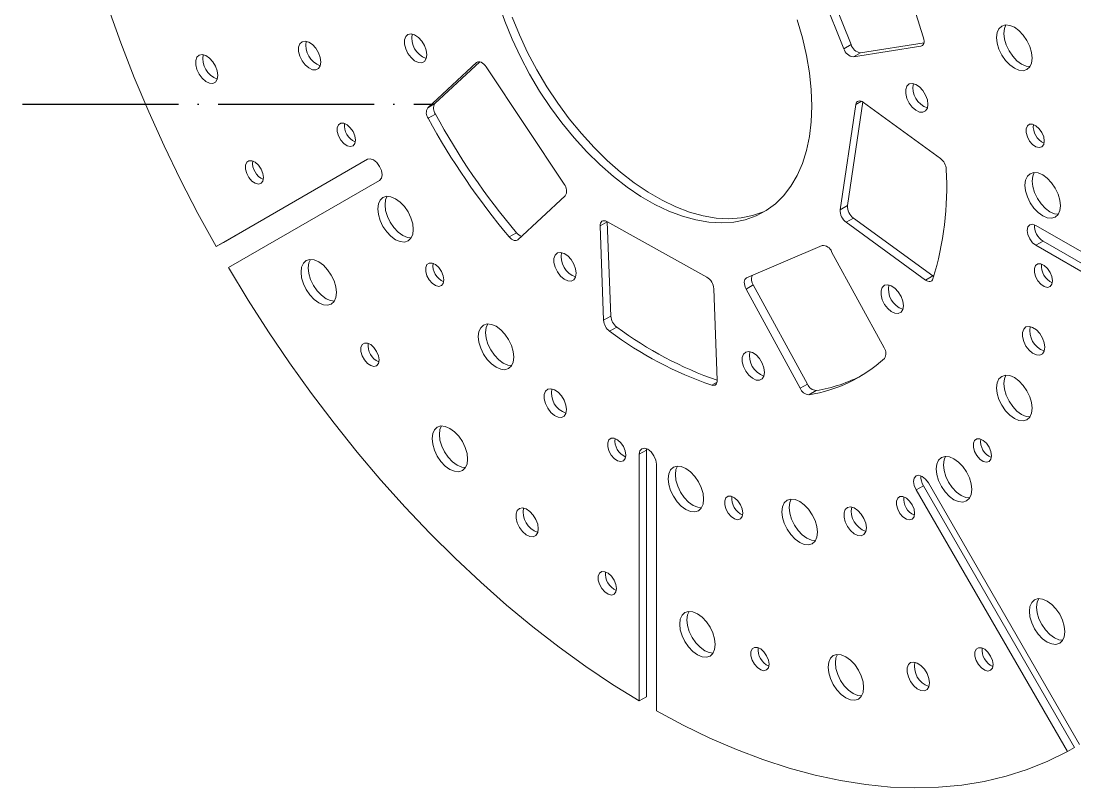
# Model space of a CAD drawing. Header units: millimetres. Extents: x 1404 to 2252, y 1260 to 1860.
# Drawn here: x 2007.9 to 2169.9, y 1504.6 to 1622.6 of the extents above; entities that cross this region are included whole.
import ezdxf

# ---------------------------------------------------------------- set-up
doc = ezdxf.new("R2010")
doc.units = ezdxf.units.MM
doc.linetypes.add('ACAD_ISO04W100', pattern=[30, 24, -3, 0, -3])
doc.layers.add('AM_4', color=1, linetype='ACAD_ISO04W100', lineweight=25)

msp = doc.modelspace()

# ---------------------------------------------------------------- linework, layer by layer
at = {"color": 7, "linetype": 'Continuous', "lineweight": 15}
for p, q in [((2126.472, 1638.137), (2134.414, 1618.344)), ((2127.586, 1638.78), (2135.527, 1618.987)), ((2134.414, 1618.344), (2135.527, 1618.987)), ((2135.892, 1617.091), (2146.271, 1618.734)), ((2137.006, 1617.734), (2146.745, 1619.276)), ((2137.006, 1617.734), (2135.892, 1617.091)), ((2077.934, 1616.207), (2070.442, 1609.258)), ((2078.479, 1616.323), (2071.556, 1609.901)), ((2091.408, 1597.482), (2079.441, 1615.544)), ((2070.442, 1609.258), (2071.556, 1609.901)), ((2136.245, 1609.742), (2133.863, 1593.573)), ((2137.324, 1610.154), (2134.977, 1594.216)), ((2149.257, 1601.457), (2137.431, 1610.082)), ((2071.617, 1608.29), (2070.503, 1607.647)), ((2061.166, 1601.325), (2037.923, 1587.902)), ((2061.179, 1601.332), (2039.036, 1588.545)), ((2039.798, 1584.655), (2063.041, 1598.077)), ((2084.322, 1588.946), (2091.583, 1595.682)), ((2133.863, 1593.573), (2134.977, 1594.216)), ((2113.358, 1583.207), (2097.982, 1591.745)), ((2098.057, 1591.704), (2098.593, 1577.203)), ((2135.886, 1592.287), (2134.772, 1591.644)), ((2134.772, 1591.644), (2146.973, 1582.745)), ((2135.886, 1592.287), (2148.087, 1583.388)), ((2196.824, 1572.176), (2163.953, 1591.152)), ((2082.989, 1589.376), (2084.102, 1590.019)), ((2096.943, 1591.067), (2097.479, 1576.56)), ((2039.036, 1588.545), (2037.923, 1587.902)), ((2131.066, 1588.049), (2119.475, 1583.068)), ((2165.067, 1588.733), (2163.953, 1588.09)), ((2163.953, 1588.09), (2196.824, 1569.114)), ((2165.067, 1588.733), (2197.938, 1569.757)), ((2140.603, 1572.292), (2132.545, 1587.099)), ((2146.973, 1582.745), (2148.087, 1583.388)), ((2148.087, 1583.388), (2148.238, 1583.291)), ((2114.958, 1567.351), (2114.438, 1581.412)), ((2120.504, 1582.009), (2119.39, 1581.366)), ((2120.504, 1582.009), (2128.818, 1566.732)), ((2119.39, 1581.366), (2127.704, 1566.089)), ((2097.479, 1576.56), (2098.593, 1577.203)), ((2099.517, 1575.508), (2098.403, 1574.865)), ((2127.704, 1566.089), (2128.818, 1566.732)), ((2130.172, 1565.747), (2129.058, 1565.104)), ((2104.079, 1556.576), (2102.965, 1555.933)), ((2102.965, 1555.933), (2102.965, 1517.975)), ((2104.093, 1556.795), (2104.079, 1556.576)), ((2104.079, 1556.576), (2104.079, 1518.618)), ((2105.617, 1516.444), (2105.617, 1554.402)), ((2146.654, 1551.094), (2145.541, 1550.451)), ((2146.654, 1551.094), (2169.898, 1510.835)), ((2170.659, 1511.275), (2147.416, 1551.534)), ((2145.541, 1550.451), (2168.784, 1510.192)), ((2104.079, 1518.618), (2102.965, 1517.975)), ((2169.898, 1510.835), (2168.784, 1510.192))]:
    msp.add_line(p, q, dxfattribs=at)
at = {"color": 8, "linetype": 'Continuous', "lineweight": 15}
for p, q in [((2146.271, 1618.734), (2146.596, 1618.922)), ((2078.129, 1616.32), (2077.934, 1616.207)), ((2137.128, 1610.253), (2136.245, 1609.742)), ((2098.051, 1591.707), (2096.943, 1591.067)), ((2114.126, 1566.581), (2114.935, 1567.048))]:
    msp.add_line(p, q, dxfattribs=at)
at = {"color": 7, "linetype": 'Continuous', "lineweight": 15, "flags": 128}
for points in [[(2011.758, 1675.95), (2011.908, 1671.11), (2012.242, 1666.176), (2012.758, 1661.159), (2013.456, 1656.069), (2014.333, 1650.915), (2015.388, 1645.708), (2016.62, 1640.457), (2018.026, 1635.175), (2019.602, 1629.87), (2021.346, 1624.554), (2023.254, 1619.237), (2025.323, 1613.93), (2027.549, 1608.643), (2029.926, 1603.386), (2032.451, 1598.17), (2035.118, 1593.005), (2037.923, 1587.902)], [(2081.336, 1625.333), (2082.299, 1622.572), (2083.42, 1619.822), (2084.692, 1617.103), (2086.104, 1614.434), (2087.648, 1611.834), (2089.312, 1609.323), (2091.083, 1606.917), (2092.95, 1604.636), (2094.898, 1602.494), (2096.914, 1600.507), (2098.984, 1598.69), (2101.091, 1597.057), (2103.222, 1595.617), (2105.36, 1594.383), (2107.49, 1593.362), (2109.598, 1592.563), (2111.667, 1591.991), (2113.683, 1591.649), (2115.632, 1591.542), (2117.498, 1591.668), (2119.27, 1592.028), (2120.934, 1592.619), (2122.477, 1593.436), (2123.89, 1594.474), (2125.162, 1595.725), (2126.283, 1597.181), (2127.245, 1598.83), (2128.043, 1600.661), (2128.669, 1602.66), (2129.119, 1604.814), (2129.391, 1607.106), (2129.481, 1609.521)], [(2083.413, 1623.215), (2084.534, 1620.465), (2085.805, 1617.746), (2087.218, 1615.077), (2088.762, 1612.477), (2090.425, 1609.966), (2092.197, 1607.56), (2094.064, 1605.278), (2096.012, 1603.137), (2098.028, 1601.15), (2100.097, 1599.333), (2102.205, 1597.699), (2104.335, 1596.26), (2106.474, 1595.026), (2108.604, 1594.005), (2110.712, 1593.206), (2112.781, 1592.634), (2114.797, 1592.292), (2116.745, 1592.184), (2118.612, 1592.311), (2120.384, 1592.671), (2122.047, 1593.262), (2122.65, 1593.547)], [(2129.481, 1609.521), (2129.391, 1612.04), (2129.119, 1614.646), (2128.669, 1617.32), (2128.043, 1620.042), (2127.245, 1622.794)], [(2163.368, 1616.91), (2163.274, 1617.78), (2163.002, 1618.698), (2162.568, 1619.602), (2162.002, 1620.43), (2161.343, 1621.125), (2160.636, 1621.641), (2159.929, 1621.941), (2159.271, 1622.006), (2158.705, 1621.832), (2158.271, 1621.429), (2157.998, 1620.826), (2157.905, 1620.063), (2157.998, 1619.193), (2158.271, 1618.275), (2158.705, 1617.371), (2159.271, 1616.544), (2159.929, 1615.848), (2160.636, 1615.333), (2161.343, 1615.032), (2162.002, 1614.967), (2162.568, 1615.142), (2163.002, 1615.544), (2163.274, 1616.147), (2163.368, 1616.91)], [(2159.344, 1622.011), (2159.112, 1621.469), (2159.019, 1620.706), (2159.112, 1619.836), (2159.385, 1618.918), (2159.819, 1618.014), (2160.384, 1617.187), (2161.043, 1616.491), (2161.75, 1615.976), (2162.457, 1615.675), (2163.042, 1615.605)], [(2070.299, 1617.412), (2070.206, 1618.112), (2069.936, 1618.844), (2069.519, 1619.529), (2068.999, 1620.092), (2068.433, 1620.472), (2067.883, 1620.629), (2067.408, 1620.545), (2067.06, 1620.229), (2066.876, 1619.716), (2066.876, 1619.06), (2067.06, 1618.334), (2067.408, 1617.616), (2067.883, 1616.984), (2068.433, 1616.505), (2068.999, 1616.233), (2069.519, 1616.196), (2069.936, 1616.399), (2070.206, 1616.819), (2070.299, 1617.412)], [(2054.014, 1616.29), (2053.92, 1616.99), (2053.65, 1617.722), (2053.233, 1618.407), (2052.713, 1618.97), (2052.148, 1619.35), (2051.598, 1619.507), (2051.123, 1619.423), (2050.774, 1619.107), (2050.59, 1618.594), (2050.59, 1617.939), (2050.774, 1617.212), (2051.123, 1616.494), (2051.598, 1615.862), (2052.148, 1615.383), (2052.713, 1615.111), (2053.233, 1615.074), (2053.65, 1615.277), (2053.92, 1615.697), (2054.014, 1616.29)], [(2146.68, 1620.003), (2146.736, 1619.766), (2146.761, 1619.54), (2146.753, 1619.331), (2146.713, 1619.145), (2146.642, 1618.988), (2146.543, 1618.865), (2146.418, 1618.78), (2146.271, 1618.734)], [(2038.187, 1614.227), (2038.094, 1614.927), (2037.824, 1615.659), (2037.406, 1616.344), (2036.887, 1616.907), (2036.321, 1617.287), (2035.771, 1617.444), (2035.296, 1617.36), (2034.948, 1617.044), (2034.764, 1616.531), (2034.764, 1615.876), (2034.948, 1615.149), (2035.296, 1614.431), (2035.771, 1613.799), (2036.321, 1613.32), (2036.887, 1613.048), (2037.406, 1613.011), (2037.824, 1613.214), (2038.094, 1613.634), (2038.187, 1614.227)], [(2077.934, 1616.207), (2078.078, 1616.301), (2078.25, 1616.343), (2078.443, 1616.331), (2078.65, 1616.264), (2078.861, 1616.147), (2079.068, 1615.983), (2079.265, 1615.78), (2079.441, 1615.544)], [(2147.357, 1609.785), (2147.264, 1610.485), (2146.994, 1611.218), (2146.577, 1611.902), (2146.057, 1612.465), (2145.492, 1612.846), (2144.942, 1613.003), (2144.467, 1612.919), (2144.118, 1612.603), (2143.934, 1612.089), (2143.934, 1611.434), (2144.118, 1610.708), (2144.467, 1609.99), (2144.942, 1609.357), (2145.492, 1608.879), (2146.057, 1608.607), (2146.577, 1608.57), (2146.994, 1608.773), (2147.264, 1609.193), (2147.357, 1609.785)], [(2136.245, 1609.742), (2136.296, 1609.942), (2136.384, 1610.104), (2136.506, 1610.224), (2136.657, 1610.295), (2136.832, 1610.317), (2137.024, 1610.288), (2137.226, 1610.208), (2137.431, 1610.082)], [(2059.321, 1604.285), (2059.226, 1604.926), (2058.954, 1605.59), (2058.542, 1606.188), (2058.045, 1606.638), (2057.531, 1606.88), (2057.068, 1606.881), (2056.72, 1606.641), (2056.534, 1606.192), (2056.534, 1605.596), (2056.72, 1604.932), (2057.068, 1604.291), (2057.531, 1603.758), (2058.045, 1603.406), (2058.542, 1603.282), (2058.954, 1603.404), (2059.226, 1603.754), (2059.321, 1604.285)], [(2165.238, 1604.122), (2165.144, 1604.763), (2164.872, 1605.427), (2164.46, 1606.024), (2163.963, 1606.474), (2163.449, 1606.716), (2162.986, 1606.717), (2162.638, 1606.477), (2162.452, 1606.029), (2162.452, 1605.432), (2162.638, 1604.769), (2162.986, 1604.127), (2163.449, 1603.594), (2163.963, 1603.242), (2164.46, 1603.119), (2164.872, 1603.24), (2165.144, 1603.59), (2165.238, 1604.122)], [(2045.206, 1598.513), (2045.111, 1599.154), (2044.839, 1599.818), (2044.427, 1600.415), (2043.931, 1600.865), (2043.416, 1601.107), (2042.954, 1601.108), (2042.606, 1600.868), (2042.419, 1600.42), (2042.419, 1599.824), (2042.606, 1599.16), (2042.954, 1598.518), (2043.416, 1597.985), (2043.931, 1597.634), (2044.427, 1597.51), (2044.839, 1597.631), (2045.111, 1597.982), (2045.206, 1598.513)], [(2063.041, 1598.077), (2063.328, 1598.408), (2063.429, 1598.935), (2063.328, 1599.58), (2063.041, 1600.242), (2062.611, 1600.822), (2062.103, 1601.232), (2061.596, 1601.408), (2061.166, 1601.325)], [(2167.729, 1594.191), (2167.636, 1595.061), (2167.363, 1595.979), (2166.929, 1596.883), (2166.364, 1597.711), (2165.705, 1598.406), (2164.998, 1598.922), (2164.291, 1599.222), (2163.632, 1599.287), (2163.067, 1599.113), (2162.633, 1598.71), (2162.36, 1598.107), (2162.267, 1597.344), (2162.36, 1596.474), (2162.633, 1595.556), (2163.067, 1594.652), (2163.632, 1593.825), (2164.291, 1593.129), (2164.998, 1592.614), (2165.705, 1592.313), (2166.364, 1592.248), (2166.929, 1592.423), (2167.363, 1592.825), (2167.636, 1593.428), (2167.729, 1594.191)], [(2163.706, 1599.292), (2163.474, 1598.75), (2163.38, 1597.987), (2163.474, 1597.117), (2163.746, 1596.199), (2164.18, 1595.295), (2164.746, 1594.468), (2165.405, 1593.772), (2166.112, 1593.257), (2166.819, 1592.956), (2167.404, 1592.886)], [(2068.229, 1590.538), (2068.136, 1591.408), (2067.863, 1592.326), (2067.429, 1593.23), (2066.863, 1594.058), (2066.205, 1594.753), (2065.498, 1595.269), (2064.791, 1595.569), (2064.132, 1595.635), (2063.566, 1595.46), (2063.132, 1595.057), (2062.86, 1594.454), (2062.766, 1593.692), (2062.86, 1592.822), (2063.132, 1591.903), (2063.566, 1591), (2064.132, 1590.172), (2064.791, 1589.477), (2065.498, 1588.961), (2066.205, 1588.66), (2066.863, 1588.595), (2067.429, 1588.77), (2067.863, 1589.173), (2068.136, 1589.776), (2068.229, 1590.538)], [(2064.205, 1595.639), (2063.973, 1595.097), (2063.88, 1594.335), (2063.973, 1593.465), (2064.246, 1592.546), (2064.68, 1591.643), (2065.246, 1590.815), (2065.904, 1590.12), (2066.611, 1589.604), (2067.318, 1589.303), (2067.904, 1589.233)], [(2096.943, 1591.067), (2096.954, 1591.304), (2097.008, 1591.509), (2097.101, 1591.674), (2097.229, 1591.794), (2097.388, 1591.862), (2097.572, 1591.877), (2097.772, 1591.837), (2097.982, 1591.745)], [(2163.953, 1591.152), (2163.446, 1591.328), (2163.015, 1591.245), (2162.728, 1590.914), (2162.627, 1590.386), (2162.728, 1589.742), (2163.015, 1589.08), (2163.446, 1588.499), (2163.953, 1588.09)], [(2084.322, 1588.946), (2084.197, 1588.86), (2084.05, 1588.815), (2083.886, 1588.811), (2083.709, 1588.849), (2083.525, 1588.928), (2083.34, 1589.044), (2083.16, 1589.195), (2082.989, 1589.376)], [(2093.28, 1583.782), (2093.187, 1584.482), (2092.917, 1585.214), (2092.5, 1585.899), (2091.98, 1586.462), (2091.415, 1586.843), (2090.865, 1586.999), (2090.39, 1586.915), (2090.041, 1586.599), (2089.857, 1586.086), (2089.857, 1585.431), (2090.041, 1584.705), (2090.39, 1583.987), (2090.865, 1583.354), (2091.415, 1582.876), (2091.98, 1582.603), (2092.5, 1582.566), (2092.917, 1582.769), (2093.187, 1583.19), (2093.28, 1583.782)], [(2039.798, 1584.655), (2042.815, 1579.675), (2045.954, 1574.783), (2049.208, 1569.988), (2052.572, 1565.301), (2056.038, 1560.73), (2059.6, 1556.285), (2063.251, 1551.974), (2066.982, 1547.805), (2070.788, 1543.788), (2074.66, 1539.93), (2078.59, 1536.238), (2082.572, 1532.721), (2086.597, 1529.384), (2090.656, 1526.236), (2094.743, 1523.28), (2098.849, 1520.525), (2102.965, 1517.975)], [(2056.422, 1580.815), (2056.329, 1581.685), (2056.056, 1582.603), (2055.622, 1583.507), (2055.057, 1584.335), (2054.398, 1585.03), (2053.691, 1585.546), (2052.984, 1585.846), (2052.325, 1585.911), (2051.76, 1585.737), (2051.326, 1585.334), (2051.053, 1584.731), (2050.96, 1583.968), (2051.053, 1583.098), (2051.326, 1582.18), (2051.76, 1581.276), (2052.325, 1580.449), (2052.984, 1579.753), (2053.691, 1579.238), (2054.398, 1578.937), (2055.057, 1578.872), (2055.622, 1579.047), (2056.056, 1579.449), (2056.329, 1580.052), (2056.422, 1580.815)], [(2052.399, 1585.916), (2052.167, 1585.374), (2052.074, 1584.611), (2052.167, 1583.741), (2052.439, 1582.823), (2052.874, 1581.919), (2053.439, 1581.092), (2054.098, 1580.396), (2054.805, 1579.881), (2055.512, 1579.58), (2056.097, 1579.51)], [(2072.927, 1582.772), (2072.832, 1583.413), (2072.561, 1584.077), (2072.148, 1584.674), (2071.652, 1585.124), (2071.137, 1585.366), (2070.675, 1585.367), (2070.327, 1585.127), (2070.141, 1584.679), (2070.141, 1584.082), (2070.327, 1583.418), (2070.675, 1582.777), (2071.137, 1582.244), (2071.652, 1581.892), (2072.148, 1581.769), (2072.561, 1581.89), (2072.832, 1582.24), (2072.927, 1582.772)], [(2166.496, 1582.627), (2166.401, 1583.268), (2166.129, 1583.932), (2165.717, 1584.53), (2165.22, 1584.98), (2164.706, 1585.221), (2164.244, 1585.222), (2163.896, 1584.983), (2163.709, 1584.534), (2163.709, 1583.938), (2163.896, 1583.274), (2164.244, 1582.632), (2164.706, 1582.1), (2165.22, 1581.748), (2165.717, 1581.624), (2166.129, 1581.746), (2166.401, 1582.096), (2166.496, 1582.627)], [(2119.39, 1581.366), (2119.264, 1581.635), (2119.173, 1581.907), (2119.122, 1582.173), (2119.113, 1582.422), (2119.146, 1582.644), (2119.219, 1582.83), (2119.33, 1582.973), (2119.475, 1583.068)], [(2143.576, 1578.804), (2143.483, 1579.504), (2143.213, 1580.236), (2142.796, 1580.921), (2142.276, 1581.484), (2141.711, 1581.865), (2141.161, 1582.022), (2140.686, 1581.937), (2140.337, 1581.622), (2140.153, 1581.108), (2140.153, 1580.453), (2140.337, 1579.727), (2140.686, 1579.009), (2141.161, 1578.376), (2141.711, 1577.898), (2142.276, 1577.626), (2142.796, 1577.589), (2143.213, 1577.792), (2143.483, 1578.212), (2143.576, 1578.804)], [(2148.124, 1582.93), (2148.054, 1582.773), (2147.954, 1582.649), (2147.829, 1582.564), (2147.683, 1582.518), (2147.519, 1582.514), (2147.342, 1582.551), (2147.158, 1582.629), (2146.973, 1582.745)], [(2083.683, 1570.894), (2083.59, 1571.764), (2083.317, 1572.682), (2082.883, 1573.586), (2082.317, 1574.414), (2081.659, 1575.109), (2080.952, 1575.625), (2080.245, 1575.925), (2079.586, 1575.99), (2079.02, 1575.816), (2078.586, 1575.413), (2078.314, 1574.81), (2078.221, 1574.047), (2078.314, 1573.177), (2078.586, 1572.259), (2079.02, 1571.355), (2079.586, 1570.528), (2080.245, 1569.832), (2080.952, 1569.317), (2081.659, 1569.016), (2082.317, 1568.951), (2082.883, 1569.126), (2083.317, 1569.528), (2083.59, 1570.131), (2083.683, 1570.894)], [(2079.659, 1575.995), (2079.427, 1575.453), (2079.334, 1574.69), (2079.427, 1573.82), (2079.7, 1572.902), (2080.134, 1571.998), (2080.7, 1571.171), (2081.359, 1570.475), (2082.065, 1569.96), (2082.772, 1569.659), (2083.358, 1569.589)], [(2165.317, 1572.393), (2165.224, 1573.093), (2164.954, 1573.825), (2164.536, 1574.51), (2164.017, 1575.073), (2163.451, 1575.453), (2162.901, 1575.61), (2162.426, 1575.526), (2162.078, 1575.21), (2161.894, 1574.697), (2161.894, 1574.041), (2162.078, 1573.315), (2162.426, 1572.597), (2162.901, 1571.965), (2163.451, 1571.486), (2164.017, 1571.214), (2164.536, 1571.177), (2164.954, 1571.38), (2165.224, 1571.8), (2165.317, 1572.393)], [(2062.954, 1570.452), (2062.859, 1571.093), (2062.587, 1571.757), (2062.175, 1572.354), (2061.679, 1572.804), (2061.164, 1573.046), (2060.702, 1573.047), (2060.354, 1572.807), (2060.167, 1572.359), (2060.167, 1571.762), (2060.354, 1571.098), (2060.702, 1570.457), (2061.164, 1569.924), (2061.679, 1569.572), (2062.175, 1569.448), (2062.587, 1569.57), (2062.859, 1569.92), (2062.954, 1570.452)], [(2122.22, 1568.535), (2122.126, 1569.235), (2121.856, 1569.967), (2121.439, 1570.652), (2120.919, 1571.215), (2120.354, 1571.595), (2119.804, 1571.752), (2119.329, 1571.668), (2118.98, 1571.352), (2118.796, 1570.839), (2118.796, 1570.183), (2118.98, 1569.457), (2119.329, 1568.739), (2119.804, 1568.107), (2120.354, 1567.628), (2120.919, 1567.356), (2121.439, 1567.319), (2121.856, 1567.522), (2122.126, 1567.942), (2122.22, 1568.535)], [(2114.958, 1567.351), (2114.95, 1567.142), (2114.91, 1566.956), (2114.839, 1566.8), (2114.739, 1566.677), (2114.614, 1566.592), (2114.467, 1566.547), (2114.303, 1566.543), (2114.126, 1566.581)], [(2163.368, 1563.008), (2163.274, 1563.878), (2163.002, 1564.796), (2162.568, 1565.7), (2162.002, 1566.527), (2161.343, 1567.223), (2160.636, 1567.738), (2159.929, 1568.039), (2159.271, 1568.104), (2158.705, 1567.929), (2158.271, 1567.527), (2157.998, 1566.924), (2157.905, 1566.161), (2157.998, 1565.291), (2158.271, 1564.373), (2158.705, 1563.469), (2159.271, 1562.641), (2159.929, 1561.946), (2160.636, 1561.431), (2161.343, 1561.13), (2162.002, 1561.065), (2162.568, 1561.239), (2163.002, 1561.642), (2163.274, 1562.245), (2163.368, 1563.008)], [(2159.344, 1568.109), (2159.112, 1567.567), (2159.019, 1566.804), (2159.112, 1565.934), (2159.385, 1565.016), (2159.819, 1564.112), (2160.384, 1563.284), (2161.043, 1562.589), (2161.75, 1562.073), (2162.457, 1561.773), (2163.042, 1561.703)], [(2091.777, 1562.806), (2091.684, 1563.507), (2091.414, 1564.239), (2090.996, 1564.923), (2090.477, 1565.487), (2089.911, 1565.867), (2089.361, 1566.024), (2088.886, 1565.94), (2088.538, 1565.624), (2088.353, 1565.11), (2088.353, 1564.455), (2088.538, 1563.729), (2088.886, 1563.011), (2089.361, 1562.378), (2089.911, 1561.9), (2090.477, 1561.628), (2090.996, 1561.591), (2091.414, 1561.794), (2091.684, 1562.214), (2091.777, 1562.806)], [(2076.58, 1555.192), (2076.487, 1556.062), (2076.214, 1556.98), (2075.78, 1557.884), (2075.214, 1558.712), (2074.555, 1559.407), (2073.849, 1559.923), (2073.142, 1560.223), (2072.483, 1560.288), (2071.917, 1560.114), (2071.483, 1559.711), (2071.21, 1559.108), (2071.117, 1558.345), (2071.21, 1557.475), (2071.483, 1556.557), (2071.917, 1555.653), (2072.483, 1554.826), (2073.142, 1554.13), (2073.849, 1553.615), (2074.555, 1553.314), (2075.214, 1553.249), (2075.78, 1553.424), (2076.214, 1553.826), (2076.487, 1554.429), (2076.58, 1555.192)], [(2072.556, 1560.293), (2072.324, 1559.751), (2072.231, 1558.988), (2072.324, 1558.118), (2072.597, 1557.2), (2073.031, 1556.296), (2073.597, 1555.469), (2074.255, 1554.773), (2074.962, 1554.258), (2075.669, 1553.957), (2076.254, 1553.887)], [(2100.911, 1555.805), (2100.816, 1556.446), (2100.544, 1557.11), (2100.132, 1557.707), (2099.635, 1558.157), (2099.121, 1558.399), (2098.659, 1558.4), (2098.311, 1558.16), (2098.124, 1557.712), (2098.124, 1557.115), (2098.311, 1556.451), (2098.659, 1555.81), (2099.121, 1555.277), (2099.635, 1554.925), (2100.132, 1554.802), (2100.544, 1554.923), (2100.816, 1555.273), (2100.911, 1555.805)], [(2157.133, 1555.718), (2157.038, 1556.359), (2156.766, 1557.023), (2156.354, 1557.62), (2155.857, 1558.07), (2155.343, 1558.312), (2154.881, 1558.313), (2154.533, 1558.073), (2154.346, 1557.625), (2154.346, 1557.028), (2154.533, 1556.365), (2154.881, 1555.723), (2155.343, 1555.19), (2155.857, 1554.838), (2156.354, 1554.715), (2156.766, 1554.836), (2157.038, 1555.186), (2157.133, 1555.718)], [(2105.617, 1554.402), (2105.516, 1555.046), (2105.228, 1555.709), (2104.798, 1556.289), (2104.291, 1556.698), (2103.783, 1556.875), (2103.353, 1556.791), (2103.066, 1556.46), (2102.965, 1555.933)], [(2154.082, 1550.523), (2153.989, 1551.393), (2153.716, 1552.311), (2153.282, 1553.214), (2152.716, 1554.042), (2152.058, 1554.738), (2151.351, 1555.253), (2150.644, 1555.554), (2149.985, 1555.619), (2149.419, 1555.444), (2148.985, 1555.042), (2148.712, 1554.438), (2148.619, 1553.676), (2148.712, 1552.806), (2148.985, 1551.888), (2149.419, 1550.984), (2149.985, 1550.156), (2150.644, 1549.461), (2151.351, 1548.945), (2152.058, 1548.645), (2152.716, 1548.58), (2153.282, 1548.754), (2153.716, 1549.157), (2153.989, 1549.76), (2154.082, 1550.523)], [(2150.058, 1555.624), (2149.826, 1555.081), (2149.733, 1554.319), (2149.826, 1553.449), (2150.099, 1552.531), (2150.533, 1551.627), (2151.099, 1550.799), (2151.757, 1550.104), (2152.464, 1549.588), (2153.171, 1549.288), (2153.757, 1549.218)], [(2112.867, 1549.01), (2112.774, 1549.88), (2112.502, 1550.798), (2112.067, 1551.701), (2111.502, 1552.529), (2110.843, 1553.225), (2110.136, 1553.74), (2109.429, 1554.041), (2108.771, 1554.106), (2108.205, 1553.931), (2107.771, 1553.529), (2107.498, 1552.925), (2107.405, 1552.163), (2107.498, 1551.293), (2107.771, 1550.375), (2108.205, 1549.471), (2108.771, 1548.643), (2109.429, 1547.948), (2110.136, 1547.432), (2110.843, 1547.132), (2111.502, 1547.066), (2112.067, 1547.241), (2112.502, 1547.644), (2112.774, 1548.247), (2112.867, 1549.01)], [(2108.844, 1554.111), (2108.612, 1553.568), (2108.519, 1552.806), (2108.612, 1551.936), (2108.885, 1551.018), (2109.319, 1550.114), (2109.884, 1549.286), (2110.543, 1548.591), (2111.25, 1548.075), (2111.957, 1547.775), (2112.542, 1547.705)], [(2147.416, 1551.534), (2146.986, 1552.114), (2146.478, 1552.523), (2145.971, 1552.7), (2145.541, 1552.616), (2145.253, 1552.285), (2145.152, 1551.758), (2145.253, 1551.113), (2145.541, 1550.451)], [(2118.896, 1546.874), (2118.801, 1547.515), (2118.53, 1548.179), (2118.117, 1548.777), (2117.621, 1549.227), (2117.106, 1549.468), (2116.644, 1549.47), (2116.296, 1549.23), (2116.11, 1548.781), (2116.11, 1548.185), (2116.296, 1547.521), (2116.644, 1546.879), (2117.106, 1546.347), (2117.621, 1545.995), (2118.117, 1545.871), (2118.53, 1545.993), (2118.801, 1546.343), (2118.896, 1546.874)], [(2130.361, 1543.947), (2130.268, 1544.817), (2129.995, 1545.735), (2129.561, 1546.639), (2128.995, 1547.467), (2128.337, 1548.162), (2127.63, 1548.678), (2126.923, 1548.979), (2126.264, 1549.044), (2125.699, 1548.869), (2125.265, 1548.466), (2124.992, 1547.863), (2124.899, 1547.101), (2124.992, 1546.231), (2125.265, 1545.313), (2125.699, 1544.409), (2126.264, 1543.581), (2126.923, 1542.886), (2127.63, 1542.37), (2128.337, 1542.07), (2128.995, 1542.004), (2129.561, 1542.179), (2129.995, 1542.582), (2130.268, 1543.185), (2130.361, 1543.947)], [(2126.338, 1549.049), (2126.105, 1548.506), (2126.012, 1547.744), (2126.105, 1546.874), (2126.378, 1545.955), (2126.812, 1545.052), (2127.378, 1544.224), (2128.037, 1543.529), (2128.744, 1543.013), (2129.45, 1542.712), (2130.036, 1542.642)], [(2145.305, 1546.833), (2145.21, 1547.474), (2144.938, 1548.139), (2144.526, 1548.736), (2144.029, 1549.186), (2143.515, 1549.428), (2143.052, 1549.429), (2142.704, 1549.189), (2142.518, 1548.74), (2142.518, 1548.144), (2142.704, 1547.48), (2143.052, 1546.839), (2143.515, 1546.306), (2144.029, 1545.954), (2144.526, 1545.83), (2144.938, 1545.952), (2145.21, 1546.302), (2145.305, 1546.833)], [(2087.444, 1544.466), (2087.351, 1545.166), (2087.08, 1545.898), (2086.663, 1546.583), (2086.143, 1547.146), (2085.578, 1547.527), (2085.028, 1547.683), (2084.553, 1547.599), (2084.205, 1547.283), (2084.02, 1546.77), (2084.02, 1546.115), (2084.205, 1545.389), (2084.553, 1544.67), (2085.028, 1544.038), (2085.578, 1543.56), (2086.143, 1543.287), (2086.663, 1543.25), (2087.08, 1543.453), (2087.351, 1543.874), (2087.444, 1544.466)], [(2137.88, 1544.624), (2137.787, 1545.324), (2137.517, 1546.056), (2137.1, 1546.741), (2136.58, 1547.304), (2136.015, 1547.684), (2135.465, 1547.841), (2134.99, 1547.757), (2134.641, 1547.441), (2134.457, 1546.928), (2134.457, 1546.272), (2134.641, 1545.546), (2134.99, 1544.828), (2135.465, 1544.196), (2136.015, 1543.717), (2136.58, 1543.445), (2137.1, 1543.408), (2137.517, 1543.611), (2137.787, 1544.031), (2137.88, 1544.624)], [(2099.455, 1535.277), (2099.36, 1535.918), (2099.088, 1536.582), (2098.676, 1537.18), (2098.179, 1537.63), (2097.665, 1537.871), (2097.202, 1537.873), (2096.855, 1537.633), (2096.668, 1537.184), (2096.668, 1536.588), (2096.855, 1535.924), (2097.202, 1535.282), (2097.665, 1534.75), (2098.179, 1534.398), (2098.676, 1534.274), (2099.088, 1534.396), (2099.36, 1534.746), (2099.455, 1535.277)], [(2168.404, 1528.62), (2168.311, 1529.49), (2168.038, 1530.409), (2167.604, 1531.312), (2167.039, 1532.14), (2166.38, 1532.835), (2165.673, 1533.351), (2164.966, 1533.652), (2164.308, 1533.717), (2163.742, 1533.542), (2163.308, 1533.14), (2163.035, 1532.536), (2162.942, 1531.774), (2163.035, 1530.904), (2163.308, 1529.986), (2163.742, 1529.082), (2164.308, 1528.254), (2164.966, 1527.559), (2165.673, 1527.043), (2166.38, 1526.743), (2167.039, 1526.677), (2167.604, 1526.852), (2168.038, 1527.255), (2168.311, 1527.858), (2168.404, 1528.62)], [(2164.381, 1533.722), (2164.149, 1533.179), (2164.056, 1532.417), (2164.149, 1531.547), (2164.422, 1530.629), (2164.856, 1529.725), (2165.421, 1528.897), (2166.08, 1528.202), (2166.787, 1527.686), (2167.494, 1527.386), (2168.079, 1527.316)], [(2114.646, 1526.647), (2114.553, 1527.517), (2114.281, 1528.435), (2113.847, 1529.339), (2113.281, 1530.167), (2112.622, 1530.862), (2111.915, 1531.378), (2111.208, 1531.678), (2110.55, 1531.743), (2109.984, 1531.569), (2109.55, 1531.166), (2109.277, 1530.563), (2109.184, 1529.8), (2109.277, 1528.93), (2109.55, 1528.012), (2109.984, 1527.108), (2110.55, 1526.281), (2111.208, 1525.585), (2111.915, 1525.07), (2112.622, 1524.769), (2113.281, 1524.704), (2113.847, 1524.879), (2114.281, 1525.281), (2114.553, 1525.884), (2114.646, 1526.647)], [(2110.623, 1531.748), (2110.391, 1531.206), (2110.298, 1530.443), (2110.391, 1529.573), (2110.664, 1528.655), (2111.098, 1527.751), (2111.663, 1526.924), (2112.322, 1526.228), (2113.029, 1525.713), (2113.736, 1525.412), (2114.321, 1525.342)], [(2122.914, 1523.629), (2122.819, 1524.27), (2122.547, 1524.934), (2122.135, 1525.531), (2121.638, 1525.981), (2121.124, 1526.223), (2120.662, 1526.224), (2120.314, 1525.984), (2120.127, 1525.536), (2120.127, 1524.939), (2120.314, 1524.276), (2120.662, 1523.634), (2121.124, 1523.101), (2121.638, 1522.749), (2122.135, 1522.626), (2122.547, 1522.747), (2122.819, 1523.097), (2122.914, 1523.629)], [(2137.464, 1520.044), (2137.371, 1520.914), (2137.098, 1521.832), (2136.664, 1522.736), (2136.099, 1523.564), (2135.44, 1524.259), (2134.733, 1524.775), (2134.026, 1525.075), (2133.367, 1525.14), (2132.802, 1524.966), (2132.368, 1524.563), (2132.095, 1523.96), (2132.002, 1523.197), (2132.095, 1522.327), (2132.368, 1521.409), (2132.802, 1520.506), (2133.367, 1519.678), (2134.026, 1518.982), (2134.733, 1518.467), (2135.44, 1518.166), (2136.099, 1518.101), (2136.664, 1518.276), (2137.098, 1518.678), (2137.371, 1519.282), (2137.464, 1520.044)], [(2133.441, 1525.145), (2133.209, 1524.603), (2133.116, 1523.84), (2133.209, 1522.97), (2133.481, 1522.052), (2133.916, 1521.148), (2134.481, 1520.321), (2135.14, 1519.625), (2135.847, 1519.11), (2136.554, 1518.809), (2137.139, 1518.739)], [(2157.359, 1523.576), (2157.265, 1524.217), (2156.993, 1524.881), (2156.581, 1525.478), (2156.084, 1525.928), (2155.569, 1526.17), (2155.107, 1526.171), (2154.759, 1525.931), (2154.573, 1525.483), (2154.573, 1524.886), (2154.759, 1524.222), (2155.107, 1523.581), (2155.569, 1523.048), (2156.084, 1522.696), (2156.581, 1522.573), (2156.993, 1522.694), (2157.265, 1523.044), (2157.359, 1523.576)], [(2147.579, 1520.749), (2147.485, 1521.449), (2147.215, 1522.181), (2146.798, 1522.866), (2146.278, 1523.429), (2145.713, 1523.81), (2145.163, 1523.967), (2144.688, 1523.882), (2144.339, 1523.567), (2144.155, 1523.053), (2144.155, 1522.398), (2144.339, 1521.672), (2144.688, 1520.954), (2145.163, 1520.321), (2145.713, 1519.843), (2146.278, 1519.571), (2146.798, 1519.534), (2147.215, 1519.737), (2147.485, 1520.157), (2147.579, 1520.749)], [(2105.617, 1516.444), (2109.733, 1514.242), (2113.839, 1512.257), (2117.925, 1510.494), (2121.985, 1508.955), (2126.01, 1507.645), (2129.991, 1506.565), (2133.922, 1505.719), (2137.794, 1505.106), (2141.599, 1504.73), (2145.331, 1504.59), (2148.981, 1504.686), (2152.543, 1505.019), (2156.009, 1505.588), (2159.373, 1506.391), (2162.628, 1507.428), (2165.767, 1508.696), (2168.784, 1510.192)]]:
    msp.add_lwpolyline(points, dxfattribs=at)
at = {"color": 7, "linetype": 'Continuous', "lineweight": 15}
for centre, radius, start, end in [((2044.582, 1589.156), 106.656, 16.81126, 28.60025), ((2071.293, 1619.975), 3.305, 168.99567, 250.99895), ((2055.007, 1618.853), 3.305, 168.99567, 250.99895), ((2137.186, 1619.444), 1.72, 195.40363, 263.98475), ((2039.181, 1616.79), 3.305, 168.99567, 250.99895), ((2136.072, 1618.801), 1.72, 195.40363, 263.98475), ((2148.351, 1612.349), 3.305, 168.99567, 250.99895), ((2071.64, 1608.497), 1.419, 147.58201, 216.76771), ((2072.754, 1609.14), 1.419, 147.58201, 216.76771), ((2167.059, 1660.227), 109.944, 208.57089, 220.12299), ((2168.172, 1660.87), 109.944, 208.57089, 220.12299), ((2060.399, 1606.53), 2.767, 173.49397, 246.50065), ((2166.316, 1606.367), 2.767, 173.49397, 246.50065), ((2046.284, 1600.758), 2.767, 173.49397, 246.50065), ((2147.827, 1599.582), 2.358, 4.36446, 52.66966), ((2100.589, 1597.272), 49.652, 343.21006, 2.87396), ((2090.264, 1596.462), 1.532, 329.40062, 41.72408), ((2136.111, 1593.454), 2.252, 176.97519, 233.50699), ((2137.225, 1594.097), 2.252, 176.97519, 233.50699), ((2166.491, 1591.075), 2.741, 176.36119, 238.68517), ((2085.327, 1590.945), 1.535, 217.08982, 253.48519), ((2131.202, 1586.634), 1.421, 19.10771, 95.49582), ((2094.274, 1586.345), 3.305, 168.99567, 250.99895), ((2074.005, 1585.017), 2.767, 173.49397, 246.50065), ((2167.574, 1584.872), 2.767, 173.49397, 246.50065), ((2112.132, 1581.247), 2.312, 4.09858, 57.97496), ((2121.902, 1582.923), 1.671, 162.48469, 213.17902), ((2144.57, 1581.368), 3.305, 168.99567, 250.99895), ((2099.831, 1576.743), 2.359, 184.44559, 232.74405), ((2100.945, 1577.386), 2.359, 184.44559, 232.74405), ((2133.765, 1621.418), 57.277, 233.27737, 250.83241), ((2166.311, 1574.956), 3.305, 168.99567, 250.99895), ((2132.549, 1620.612), 57.086, 233.26173, 251.1715), ((2064.032, 1572.696), 2.767, 173.49397, 246.50065), ((2123.213, 1571.098), 3.305, 168.99567, 250.99895), ((2139.469, 1571.446), 1.415, 327.39591, 36.73057), ((2125.678, 1586.988), 22.144, 278.78046, 312.58141), ((2126.659, 1588.062), 22.59, 278.94461, 298.14506), ((2092.77, 1565.37), 3.305, 168.99567, 250.99895), ((2129.166, 1566.675), 1.575, 201.83706, 266.05846), ((2130.28, 1567.318), 1.575, 201.83706, 266.05846), ((2101.989, 1558.05), 2.767, 173.49397, 246.50065), ((2158.211, 1557.963), 2.767, 173.49397, 246.50065), ((2148.685, 1552.4), 2.414, 174.75971, 212.74259), ((2119.974, 1549.119), 2.767, 173.49397, 246.50065), ((2146.383, 1549.078), 2.767, 173.49397, 246.50065), ((2088.437, 1547.029), 3.305, 168.99567, 250.99895), ((2138.874, 1547.187), 3.305, 168.99567, 250.99895), ((2100.533, 1537.522), 2.767, 173.49397, 246.50065), ((2123.992, 1525.874), 2.767, 173.49397, 246.50065), ((2158.437, 1525.821), 2.767, 173.49397, 246.50065), ((2148.572, 1523.313), 3.305, 168.99567, 250.99895)]:
    msp.add_arc(centre, radius, start, end, dxfattribs=at)
at = {"layer": 'AM_4'}
msp.add_line((1466.332, 1609.801), (2071.333, 1609.801), dxfattribs=at)

doc.saveas('drawing.dxf')
